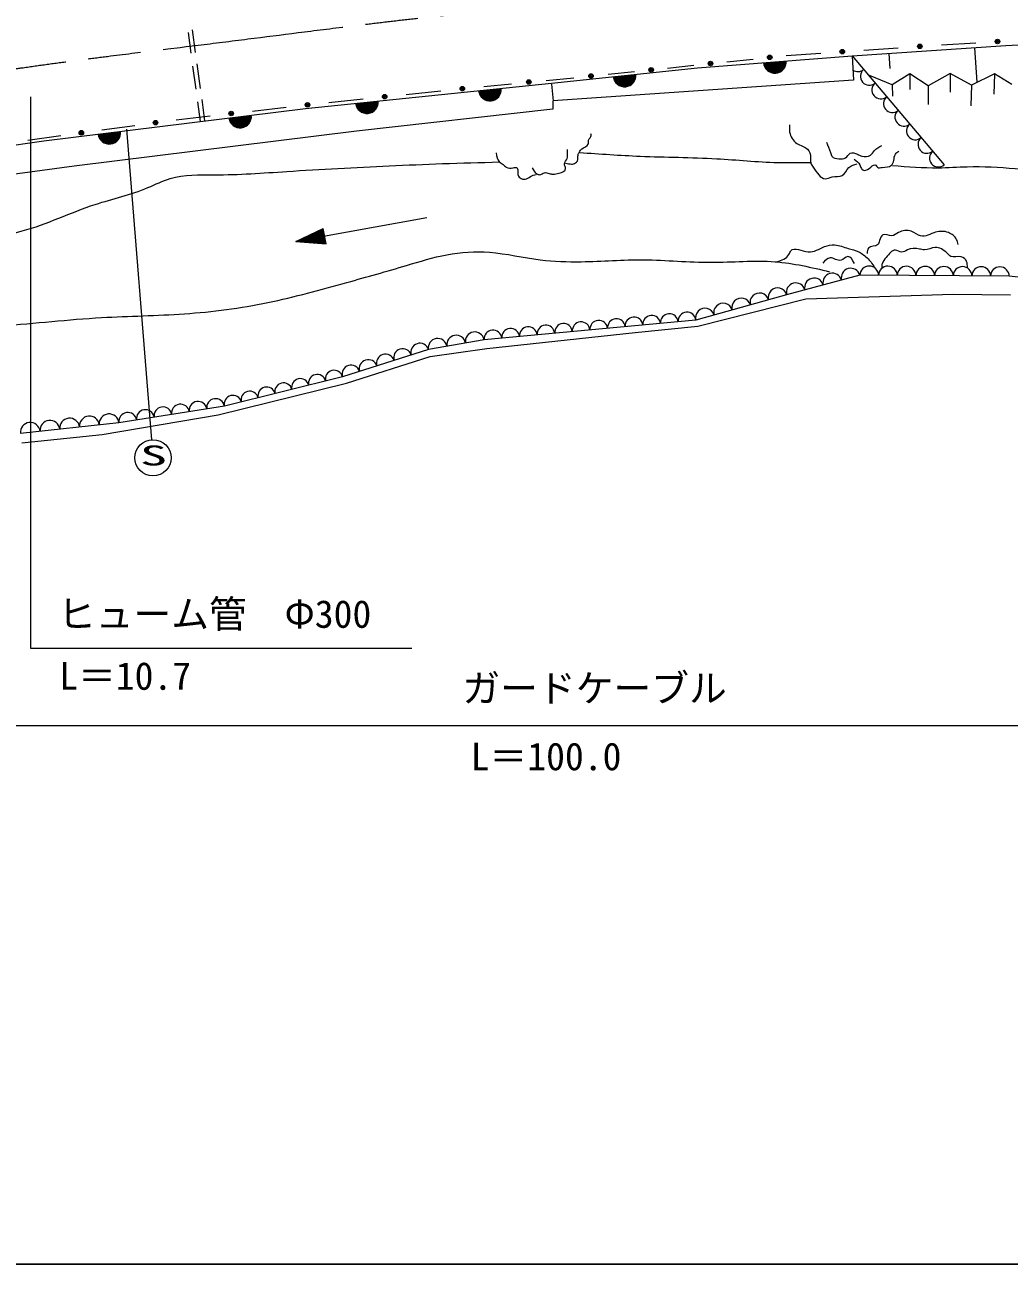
# Model space of a CAD drawing. Units: millimetres, scale not verified. Extents: x 40000 to 680000, y 20000 to 380000.
# Drawn here: x 80486 to 145663, y 205000 to 287019 of the extents above; entities that cross this region are included whole.
import ezdxf
from ezdxf.enums import TextEntityAlignment as Align

# ---------------------------------------------------------------- set-up
doc = ezdxf.new("R2010")
doc.units = ezdxf.units.MM
doc.header["$LTSCALE"] = 1000
doc.linetypes.add('CHAIN', pattern=[18.5, 12, -1.5, 3.5, -1.5])
for name, color, linetype, lineweight in [('M-BGD', 7, 'Continuous', 13), ('M-BMK', 2, 'CHAIN', 13), ('M-STR-STR3', 7, 'Continuous', 13), ('M-STR-STRC', 7, 'Continuous', 13), ('M-TTL-BAND', 7, 'Continuous', 25)]:
    doc.layers.add(name, color=color, linetype=linetype, lineweight=lineweight)
doc.styles.add('ＭＳ ゴシック', font='')
doc.styles.get('ＭＳ ゴシック').set_extended_font_data('MS Gothic')

msp = doc.modelspace()

# ---------------------------------------------------------------- linework, layer by layer
at = {"layer": 'M-BGD'}
for p, q in [((91294, 286501), (91480, 285142)), ((91571, 286687), (91777, 285181)), ((145432, 285640), (156867, 286364)), ((135255, 284960), (145432, 285640)), ((136036, 285335), (138319, 285492)), ((141173, 285689), (143457, 285827)), ((143541, 283212), (143388, 285504)), ((125035, 284178), (135255, 284960)), ((126972, 284567), (128717, 284751)), ((130899, 284981), (133182, 285138)), ((135255, 284960), (135353, 283347)), ((135255, 284960), (141357, 277749)), ((137772, 284130), (137706, 285124)), ((91598, 284279), (91806, 282758)), ((91879, 284433), (92102, 282805)), ((115352, 283151), (125035, 284178)), ((119118, 283741), (120864, 283924)), ((123045, 284154), (124790, 284338)), ((141747, 283795), (140294, 282969)), ((143158, 283026), (141747, 283795)), ((141747, 283795), (141747, 282555)), ((99068, 281488), (115352, 283151)), ((110881, 282944), (112712, 283121)), ((115000, 283342), (116830, 283519)), ((115488, 281980), (115383, 283085)), ((135353, 283347), (115450, 281977)), ((137915, 283054), (136419, 283667)), ((139083, 283767), (137915, 283054)), ((137915, 283054), (137929, 282285)), ((140294, 282969), (139083, 283767)), ((139083, 283767), (139083, 282726)), ((140294, 282969), (140294, 281743)), ((143158, 283026), (143129, 281658)), ((144682, 283767), (143158, 283026)), ((144682, 283767), (144654, 282427)), ((145836, 283068), (144682, 283767)), ((105744, 282412), (108027, 282648)), ((81757, 279337), (99068, 281488)), ((91919, 281925), (92098, 280622)), ((92202, 282075), (92395, 280659)), ((95558, 281305), (97802, 281561)), ((100606, 281881), (102890, 282117)), ((115450, 281439), (102442, 279972)), ((115450, 281977), (115450, 281439)), ((90509, 280729), (92753, 280985)), ((80679, 279392), (82864, 279689)), ((102442, 279972), (83762, 277674)), ((85594, 280061), (87778, 280358)), ((70881, 277766), (81757, 279337)), ((83762, 277674), (71078, 275955)), ((107105, 274248), (98438, 272685)), ((98438, 272685), (100247, 273537)), ((99469, 272599), (99374, 273126)), ((99521, 272595), (99421, 273148)), ((99573, 272590), (99468, 273170)), ((99624, 272586), (99515, 273192)), ((99676, 272582), (99562, 273215)), ((99727, 272577), (99608, 273237)), ((99779, 272573), (99655, 273259)), ((99830, 272569), (99702, 273281)), ((99882, 272564), (99749, 273303)), ((99934, 272560), (99796, 273325)), ((99985, 272556), (99843, 273347)), ((100037, 272551), (99889, 273369)), ((100088, 272547), (99936, 273391)), ((100140, 272543), (99983, 273413)), ((100192, 272539), (100030, 273435)), ((100243, 272534), (100077, 273457)), ((100295, 272530), (100124, 273479)), ((100346, 272526), (100170, 273501)), ((100398, 272521), (100217, 273523)), ((100431, 272519), (100247, 273537)), ((98438, 272685), (100431, 272519)), ((98489, 272681), (98485, 272707)), ((98541, 272677), (98531, 272729)), ((98592, 272672), (98578, 272751)), ((98644, 272668), (98625, 272773)), ((98696, 272664), (98672, 272795)), ((98747, 272659), (98719, 272817)), ((98799, 272655), (98766, 272840)), ((98850, 272651), (98812, 272862)), ((98902, 272646), (98859, 272884)), ((98954, 272642), (98906, 272906)), ((99005, 272638), (98953, 272928)), ((99057, 272633), (99000, 272950)), ((99108, 272629), (99047, 272972)), ((99160, 272625), (99093, 272994)), ((99211, 272620), (99140, 273016)), ((99263, 272616), (99187, 273038)), ((99315, 272612), (99234, 273060)), ((99366, 272608), (99281, 273082)), ((99418, 272603), (99327, 273104)), ((135775, 270441), (130928, 269148)), ((145663, 270376), (135775, 270441)), ((154323, 269472), (145663, 270376)), ((130928, 269148), (124918, 267468)), ((132204, 268890), (141943, 269192)), ((141943, 269192), (145754, 269155)), ((125055, 267067), (132204, 268890)), ((124918, 267468), (110894, 266176)), ((111068, 265601), (120887, 266660)), ((120887, 266660), (125055, 267067)), ((110894, 266176), (107210, 265529)), ((107210, 265529), (101523, 263720)), ((101786, 263305), (107323, 265064)), ((107323, 265064), (111068, 265601)), ((93286, 261205), (101786, 263305)), ((101523, 263720), (93703, 261781)), ((93703, 261781), (86723, 260682)), ((85617, 259902), (93286, 261205)), ((86723, 260682), (80196, 259971)), ((80292, 259348), (85617, 259902))]:
    msp.add_line(p, q, dxfattribs=at)
for centre, radius in [((139746, 285591), 150), ((139746, 285591), 100), ((139746, 285591), 50), ((144884, 285913), 150), ((144884, 285913), 100), ((144884, 285913), 50), ((129808, 284866), 150), ((129808, 284866), 100), ((129808, 284866), 50), ((134609, 285237), 150), ((134609, 285237), 100), ((134609, 285237), 50), ((121954, 284039), 150), ((121954, 284039), 100), ((121954, 284039), 50), ((125881, 284453), 150), ((125881, 284453), 100), ((125881, 284453), 50), ((113856, 283231), 150), ((113856, 283231), 100), ((113856, 283231), 50), ((117974, 283630), 150), ((117974, 283630), 100), ((117974, 283630), 50), ((104317, 282264), 150), ((104317, 282264), 100), ((104317, 282264), 50), ((109454, 282796), 150), ((109454, 282796), 100), ((109454, 282796), 50), ((99204, 281721), 150), ((99204, 281721), 100), ((99204, 281721), 50), ((89144, 280543), 150), ((89144, 280543), 100), ((89144, 280543), 50), ((94155, 281145), 150), ((94155, 281145), 100), ((94155, 281145), 50), ((84229, 279875), 150), ((84229, 279875), 100), ((84229, 279875), 50)]:
    msp.add_circle(centre, radius, dxfattribs=at)
for centre, radius, start, end in [((130145, 284569), 750, 184.37774, 4.37774), ((130145, 284569), 700, 184.37774, 4.37774), ((130145, 284569), 650, 184.37774, 4.37774), ((130145, 284569), 600, 184.37774, 4.37774), ((130145, 284569), 550, 184.37774, 4.37774), ((130145, 284569), 500, 184.37774, 4.37774), ((130145, 284569), 450, 184.37774, 4.37774), ((130145, 284569), 400, 184.37774, 4.37774), ((130145, 284569), 350, 184.37774, 4.37774), ((130145, 284569), 300, 184.37774, 4.37774), ((130145, 284569), 250, 184.37774, 4.37774), ((130145, 284569), 200, 184.37774, 4.37774), ((130145, 284569), 150, 184.37774, 4.37774), ((130145, 284569), 100, 184.37774, 4.37774), ((130145, 284569), 50, 184.37774, 4.37774), ((135637, 284510), 590, 236.7023, 310.23416), ((136399, 283608), 590, 130.23416, 310.23416), ((120194, 283665), 750, 186.05419, 6.05419), ((120194, 283665), 700, 186.05419, 6.05419), ((120194, 283665), 650, 186.05419, 6.05419), ((120194, 283665), 600, 186.05419, 6.05419), ((120194, 283665), 550, 186.05419, 6.05419), ((120194, 283665), 500, 186.05419, 6.05419), ((120194, 283665), 450, 186.05419, 6.05419), ((120194, 283665), 400, 186.05419, 6.05419), ((120194, 283665), 350, 186.05419, 6.05419), ((120194, 283665), 300, 186.05419, 6.05419), ((120194, 283665), 250, 186.05419, 6.05419), ((120194, 283665), 200, 186.05419, 6.05419), ((120194, 283665), 150, 186.05419, 6.05419), ((120194, 283665), 100, 186.05419, 6.05419), ((120194, 283665), 50, 186.05419, 6.05419), ((137162, 282707), 590, 130.23416, 310.23416), ((111281, 282735), 750, 185.82982, 5.82982), ((111281, 282735), 700, 185.82982, 5.82982), ((111281, 282735), 650, 185.82982, 5.82982), ((111281, 282735), 600, 185.82982, 5.82982), ((111281, 282735), 550, 185.82982, 5.82982), ((111281, 282735), 500, 185.82982, 5.82982), ((111281, 282735), 450, 185.82982, 5.82982), ((111281, 282735), 400, 185.82982, 5.82982), ((111281, 282735), 350, 185.82982, 5.82982), ((111281, 282735), 300, 185.82982, 5.82982), ((111281, 282735), 250, 185.82982, 5.82982), ((111281, 282735), 200, 185.82982, 5.82982), ((111281, 282735), 150, 185.82982, 5.82982), ((111281, 282735), 100, 185.82982, 5.82982), ((111281, 282735), 50, 185.82982, 5.82982), ((137925, 281806), 590, 130.23416, 310.23416), ((103139, 281904), 750, 185.82982, 5.82982), ((103139, 281904), 700, 185.82982, 5.82982), ((103139, 281904), 650, 185.82982, 5.82982), ((103139, 281904), 600, 185.82982, 5.82982), ((103139, 281904), 550, 185.82982, 5.82982), ((103139, 281904), 500, 185.82982, 5.82982), ((103139, 281904), 450, 185.82982, 5.82982), ((103139, 281904), 400, 185.82982, 5.82982), ((103139, 281904), 350, 185.82982, 5.82982), ((103139, 281904), 300, 185.82982, 5.82982), ((103139, 281904), 250, 185.82982, 5.82982), ((103139, 281904), 200, 185.82982, 5.82982), ((103139, 281904), 150, 185.82982, 5.82982), ((103139, 281904), 100, 185.82982, 5.82982), ((103139, 281904), 50, 185.82982, 5.82982), ((138687, 280904), 590, 130.23416, 310.23416), ((94740, 280950), 750, 187.08517, 7.08517), ((94740, 280950), 700, 187.08517, 7.08517), ((94740, 280950), 650, 187.08517, 7.08517), ((94740, 280950), 600, 187.08517, 7.08517), ((94740, 280950), 550, 187.08517, 7.08517), ((94740, 280950), 500, 187.08517, 7.08517), ((94740, 280950), 450, 187.08517, 7.08517), ((94740, 280950), 400, 187.08517, 7.08517), ((94740, 280950), 350, 187.08517, 7.08517), ((94740, 280950), 300, 187.08517, 7.08517), ((94740, 280950), 250, 187.08517, 7.08517), ((94740, 280950), 200, 187.08517, 7.08517), ((94740, 280950), 150, 187.08517, 7.08517), ((94740, 280950), 100, 187.08517, 7.08517), ((94740, 280950), 50, 187.08517, 7.08517), ((86085, 279875), 750, 187.08517, 7.08517), ((86085, 279875), 700, 187.08517, 7.08517), ((86085, 279875), 650, 187.08517, 7.08517), ((86085, 279875), 600, 187.08517, 7.08517), ((86085, 279875), 550, 187.08517, 7.08517), ((86085, 279875), 500, 187.08517, 7.08517), ((86085, 279875), 450, 187.08517, 7.08517), ((86085, 279875), 400, 187.08517, 7.08517), ((86085, 279875), 350, 187.08517, 7.08517), ((86085, 279875), 300, 187.08517, 7.08517), ((86085, 279875), 250, 187.08517, 7.08517), ((86085, 279875), 200, 187.08517, 7.08517), ((86085, 279875), 150, 187.08517, 7.08517), ((86085, 279875), 100, 187.08517, 7.08517), ((86085, 279875), 50, 187.08517, 7.08517), ((139450, 280003), 590, 130.23416, 310.23416), ((140213, 279101), 590, 130.23416, 310.23416), ((140975, 278200), 590, 130.23416, 310.23416), ((135169, 270279), 627, 14.93142, 194.93142), ((136393, 270437), 618, 359.62552, 179.62552), ((137629, 270429), 618, 359.62552, 179.62552), ((138865, 270421), 618, 359.62552, 179.62552), ((140101, 270413), 618, 359.62552, 179.62552), ((141337, 270405), 618, 359.62552, 179.62552), ((142573, 270397), 618, 359.62552, 179.62552), ((143809, 270388), 618, 359.62552, 179.62552), ((145045, 270380), 618, 359.62552, 179.62552), ((131534, 269310), 627, 14.93142, 194.93142), ((132746, 269633), 627, 14.93142, 194.93142), ((133957, 269956), 627, 14.93142, 194.93142), ((129125, 268644), 624, 15.61939, 195.61939), ((130327, 268980), 624, 15.61939, 195.61939), ((125519, 267636), 624, 15.61939, 195.61939), ((126721, 267972), 624, 15.61939, 195.61939), ((127923, 268308), 624, 15.61939, 195.61939), ((118490, 266876), 587, 5.26584, 185.26584), ((119659, 266983), 587, 5.26584, 185.26584), ((120827, 267091), 587, 5.26584, 185.26584), ((121996, 267199), 587, 5.26584, 185.26584), ((123165, 267307), 587, 5.26584, 185.26584), ((124333, 267414), 587, 5.26584, 185.26584), ((110280, 266068), 623, 9.95063, 189.95063), ((111478, 266229), 587, 5.26584, 185.26584), ((112647, 266337), 587, 5.26584, 185.26584), ((113815, 266445), 587, 5.26584, 185.26584), ((114984, 266553), 587, 5.26584, 185.26584), ((116153, 266660), 587, 5.26584, 185.26584), ((117321, 266768), 587, 5.26584, 185.26584), ((106641, 265348), 597, 17.65012, 197.65012), ((107824, 265637), 623, 9.95063, 189.95063), ((109052, 265852), 623, 9.95063, 189.95063), ((104366, 264625), 597, 17.65012, 197.65012), ((105504, 264986), 597, 17.65012, 197.65012), ((100964, 263581), 576, 13.92477, 193.92477), ((102091, 263901), 597, 17.65012, 197.65012), ((103229, 264263), 597, 17.65012, 197.65012), ((97613, 262750), 576, 13.92477, 193.92477), ((98730, 263027), 576, 13.92477, 193.92477), ((99847, 263304), 576, 13.92477, 193.92477), ((94261, 261919), 576, 13.92477, 193.92477), ((95379, 262196), 576, 13.92477, 193.92477), ((96496, 262473), 576, 13.92477, 193.92477), ((89631, 261140), 589, 8.94538, 188.94538), ((90795, 261323), 589, 8.94538, 188.94538), ((91958, 261506), 589, 8.94538, 188.94538), ((93121, 261689), 589, 8.94538, 188.94538), ((82154, 260185), 657, 6.21564, 186.21564), ((83459, 260327), 657, 6.21564, 186.21564), ((84765, 260469), 657, 6.21564, 186.21564), ((86070, 260611), 657, 6.21564, 186.21564), ((87305, 260774), 589, 8.94538, 188.94538), ((88468, 260957), 589, 8.94538, 188.94538), ((80849, 260042), 657, 6.21564, 186.21564)]:
    msp.add_arc(centre, radius, start, end, dxfattribs=at)
for points, knots in [([(116296, 277867), (116427, 277836), (116558, 277805), (116691, 277804), (116729, 277804), (116767, 277807), (116805, 277815), (116905, 277836), (117004, 277896), (117054, 277981), (117094, 278047), (117104, 278129), (117106, 278209), (117109, 278292), (117105, 278373), (117127, 278448), (117144, 278507), (117177, 278561), (117210, 278615), (117252, 278683), (117294, 278749), (117356, 278802), (117498, 278922), (117749, 278968), (117792, 279124), (117813, 279199), (117785, 279299), (117813, 279383), (117851, 279500), (117994, 279586), (117989, 279695), (117988, 279728), (117973, 279764), (117958, 279799)], [0, 0, 0, 0, 1, 1, 1, 2, 2, 2, 3, 3, 3, 4, 4, 4, 5, 5, 5, 6, 6, 6, 7, 7, 7, 8, 8, 8, 9, 9, 9, 10, 10, 10, 11, 11, 11, 11]), ([(131126, 280396), (131114, 280235), (131101, 280075), (131126, 279916), (131174, 279623), (131352, 279336), (131606, 279171), (131833, 279023), (132121, 278973), (132301, 278792), (132434, 278658), (132509, 278453), (132516, 278249), (132520, 278117), (132496, 277985), (132528, 277870), (132556, 277772), (132624, 277687), (132692, 277592), (132926, 277269), (133165, 276830), (133488, 276835), (133622, 276837), (133771, 276915), (133930, 276948), (134170, 276998), (134432, 276944), (134612, 277049), (134790, 277153), (134888, 277411), (135054, 277567), (135200, 277704), (135398, 277762), (135597, 277820)], [0, 0, 0, 0, 1, 1, 1, 2, 2, 2, 3, 3, 3, 4, 4, 4, 5, 5, 5, 6, 6, 6, 7, 7, 7, 8, 8, 8, 9, 9, 9, 10, 10, 10, 11, 11, 11, 11]), ([(133564, 279247), (133663, 279029), (133763, 278811), (133829, 278565), (133852, 278479), (133871, 278389), (133917, 278325), (134007, 278198), (134200, 278166), (134385, 278148), (134550, 278132), (134709, 278127), (134827, 278211), (134944, 278295), (135019, 278469), (135142, 278527), (135273, 278588), (135457, 278520), (135610, 278451), (135715, 278403), (135806, 278354), (135913, 278325), (136098, 278273), (136331, 278278), (136481, 278388), (136584, 278464), (136648, 278590), (136733, 278691), (136864, 278844), (137045, 278938), (137226, 279032)], [0, 0, 0, 0, 1, 1, 1, 2, 2, 2, 3, 3, 3, 4, 4, 4, 5, 5, 5, 6, 6, 6, 7, 7, 7, 8, 8, 8, 9, 9, 9, 10, 10, 10, 10]), ([(111694, 278542), (111728, 278309), (111762, 278077), (111912, 277939), (111980, 277877), (112073, 277834), (112151, 277773), (112224, 277716), (112285, 277643), (112359, 277597), (112485, 277517), (112650, 277517), (112826, 277555), (112912, 277573), (113001, 277601), (113055, 277565), (113106, 277531), (113125, 277439), (113127, 277358), (113130, 277269), (113113, 277193), (113127, 277119), (113145, 277033), (113205, 276950), (113283, 276890), (113381, 276816), (113505, 276778), (113616, 276797), (113739, 276817), (113844, 276909), (113959, 276973), (114080, 277042), (114212, 277080), (114343, 277119)], [0, 0, 0, 0, 1, 1, 1, 2, 2, 2, 3, 3, 3, 4, 4, 4, 5, 5, 5, 6, 6, 6, 7, 7, 7, 8, 8, 8, 9, 9, 9, 10, 10, 10, 11, 11, 11, 11]), ([(114073, 277545), (114157, 277399), (114241, 277253), (114385, 277160), (114442, 277123), (114508, 277095), (114572, 277098), (114683, 277103), (114784, 277209), (114894, 277233), (114993, 277255), (115100, 277211), (115205, 277181), (115286, 277158), (115366, 277144), (115444, 277139), (115582, 277132), (115712, 277155), (115870, 277202), (116062, 277259), (116295, 277352), (116296, 277503), (116297, 277594), (116214, 277705), (116213, 277804), (116212, 277934), (116351, 278041), (116400, 278168), (116441, 278274), (116418, 278394), (116410, 278511), (116405, 278599), (116407, 278685), (116410, 278770)], [0, 0, 0, 0, 1, 1, 1, 2, 2, 2, 3, 3, 3, 4, 4, 4, 5, 5, 5, 6, 6, 6, 7, 7, 7, 8, 8, 8, 9, 9, 9, 10, 10, 10, 11, 11, 11, 11]), ([(117229, 278568), (118561, 278473), (119892, 278378), (121226, 278324), (122915, 278255), (124607, 278254), (126295, 278158), (127640, 278081), (128981, 277945), (130326, 277908), (131074, 277888), (131822, 277898), (132570, 277908)], [0, 0, 0, 0, 1, 1, 1, 2, 2, 2, 3, 3, 3, 4, 4, 4, 4]), ([(135395, 278123), (135547, 278012), (135698, 277901), (135774, 277744), (135809, 277671), (135827, 277588), (135875, 277516), (135922, 277446), (135997, 277387), (136077, 277378), (136346, 277346), (136662, 277888), (136834, 277719), (136868, 277686), (136896, 277626), (136936, 277592), (137012, 277527), (137132, 277561), (137251, 277580), (137491, 277617), (137729, 277588), (137870, 277719), (137948, 277791), (137997, 277911), (138022, 278034), (138053, 278189), (138047, 278349), (138123, 278464), (138174, 278540), (138262, 278597), (138350, 278653)], [0, 0, 0, 0, 1, 1, 1, 2, 2, 2, 3, 3, 3, 4, 4, 4, 5, 5, 5, 6, 6, 6, 7, 7, 7, 8, 8, 8, 9, 9, 9, 10, 10, 10, 10]), ([(71592, 271809), (73470, 272160), (75348, 272511), (77244, 272806), (78274, 272967), (79309, 273111), (80309, 273379), (81961, 273821), (83517, 274600), (85148, 275133), (86309, 275512), (87509, 275767), (88639, 276241), (89132, 276449), (89612, 276698), (90117, 276851), (91040, 277131), (92045, 277090), (93035, 277091), (94660, 277093), (96244, 277209), (97837, 277313), (100086, 277458), (102353, 277577), (104615, 277682), (105791, 277737), (106967, 277788), (108143, 277830), (109392, 277874), (110642, 277907), (111892, 277941)], [0, 0, 0, 0, 1, 1, 1, 2, 2, 2, 3, 3, 3, 4, 4, 4, 5, 5, 5, 6, 6, 6, 7, 7, 7, 8, 8, 8, 9, 9, 9, 10, 10, 10, 10]), ([(137942, 277712), (138951, 277630), (139961, 277547), (140971, 277559), (141610, 277566), (142250, 277612), (142889, 277627), (145004, 277679), (147117, 277407), (149221, 277141), (150860, 276934), (152493, 276730), (154133, 276566), (155681, 276411), (157234, 276292), (158786, 276164), (160770, 276001), (162751, 275824), (164732, 275618), (168145, 275263), (171555, 274821), (174928, 274240), (177342, 273824), (179736, 273338), (182224, 273263), (183139, 273236), (184067, 273264), (184924, 273062), (186487, 272694), (187816, 271560), (189222, 270635), (191494, 269138), (193964, 268185), (196460, 267274), (198026, 266703), (199602, 266148), (201178, 265594)], [0, 0, 0, 0, 1, 1, 1, 2, 2, 2, 3, 3, 3, 4, 4, 4, 5, 5, 5, 6, 6, 6, 7, 7, 7, 8, 8, 8, 9, 9, 9, 10, 10, 10, 11, 11, 11, 12, 12, 12, 12]), ([(142288, 272474), (142258, 272592), (142229, 272710), (142174, 272816), (142066, 273023), (141860, 273185), (141637, 273271), (141369, 273375), (141078, 273370), (140791, 273287), (140445, 273187), (140104, 272973), (139799, 273043), (139592, 273091), (139401, 273269), (139181, 273352), (138909, 273455), (138593, 273416), (138335, 273271), (138186, 273188), (138057, 273070), (137895, 273060), (137695, 273046), (137444, 273199), (137294, 273125), (137183, 273071), (137127, 272895), (137082, 272734), (137053, 272631), (137029, 272535), (136968, 272474), (136826, 272333), (136485, 272386), (136350, 272246), (136274, 272168), (136263, 272028), (136252, 271888)], [0, 0, 0, 0, 1, 1, 1, 2, 2, 2, 3, 3, 3, 4, 4, 4, 5, 5, 5, 6, 6, 6, 7, 7, 7, 8, 8, 8, 9, 9, 9, 10, 10, 10, 11, 11, 11, 12, 12, 12, 12]), ([(130282, 271335), (130601, 271440), (130921, 271545), (131079, 271823), (131126, 271906), (131159, 272003), (131209, 272067), (131418, 272331), (131934, 272019), (132348, 271986), (132764, 271953), (133076, 272202), (133438, 272344), (133652, 272427), (133883, 272473), (134105, 272458), (134410, 272437), (134699, 272301), (135000, 272214), (135237, 272145), (135482, 272107), (135699, 272002), (135815, 271946), (135922, 271872), (136025, 271791), (136234, 271625), (136421, 271434), (136578, 271221), (136659, 271111), (136732, 270996), (136805, 270880)], [0, 0, 0, 0, 1, 1, 1, 2, 2, 2, 3, 3, 3, 4, 4, 4, 5, 5, 5, 6, 6, 6, 7, 7, 7, 8, 8, 8, 9, 9, 9, 10, 10, 10, 10]), ([(72107, 266813), (74394, 266876), (76682, 266939), (78964, 267104), (81167, 267263), (83365, 267518), (85571, 267644), (87398, 267749), (89229, 267766), (91056, 267893), (92912, 268023), (94762, 268267), (96583, 268641), (98347, 269004), (100084, 269489), (101819, 269971), (103137, 270337), (104455, 270702), (105767, 271093), (106647, 271356), (107524, 271630), (108426, 271800), (109355, 271973), (110311, 272036), (111252, 271966), (112383, 271882), (113493, 271607), (114618, 271467), (115512, 271356), (116417, 271329), (117319, 271342), (118707, 271363), (120092, 271478), (121475, 271467), (122956, 271455), (124435, 271298), (125921, 271301), (127337, 271303), (128759, 271450), (130160, 271342), (131375, 271249), (132575, 270963), (133775, 270678)], [0, 0, 0, 0, 1, 1, 1, 2, 2, 2, 3, 3, 3, 4, 4, 4, 5, 5, 5, 6, 6, 6, 7, 7, 7, 8, 8, 8, 9, 9, 9, 10, 10, 10, 11, 11, 11, 12, 12, 12, 13, 13, 13, 14, 14, 14, 14]), ([(135423, 271221), (135286, 271459), (135149, 271696), (134983, 271677), (134848, 271661), (134694, 271475), (134528, 271433), (134292, 271373), (134033, 271605), (133812, 271596), (133633, 271588), (133478, 271421), (133324, 271254)], [0, 0, 0, 0, 1, 1, 1, 2, 2, 2, 3, 3, 3, 4, 4, 4, 4]), ([(142890, 270961), (142891, 271096), (142893, 271231), (142841, 271351), (142779, 271496), (142640, 271620), (142483, 271661), (142256, 271720), (141990, 271605), (141800, 271693), (141704, 271738), (141627, 271834), (141540, 271921), (141322, 272136), (141040, 272293), (140759, 272279), (140520, 272267), (140282, 272131), (140043, 272132), (139935, 272133), (139827, 272161), (139717, 272181), (139451, 272230), (139173, 272234), (138920, 272116), (138794, 272057), (138673, 271967), (138546, 271970), (138406, 271972), (138257, 272086), (138123, 272100), (137892, 272124), (137704, 271848), (137521, 271628), (137401, 271483), (137282, 271362), (137245, 271205), (137227, 271129), (137228, 271045), (137228, 270961)], [0, 0, 0, 0, 1, 1, 1, 2, 2, 2, 3, 3, 3, 4, 4, 4, 5, 5, 5, 6, 6, 6, 7, 7, 7, 8, 8, 8, 9, 9, 9, 10, 10, 10, 11, 11, 11, 12, 12, 12, 13, 13, 13, 13])]:
    msp.add_open_spline(points, degree=3, knots=knots, dxfattribs=at)
at = {"layer": 'M-BMK'}
msp.add_open_spline([(71334, 282746), (74344, 283245), (77353, 283743), (80372, 284180), (84627, 284796), (88900, 285290), (93168, 285818), (97616, 286369), (102059, 286958), (106511, 287457), (112066, 288080), (117637, 288563), (123210, 289018), (129398, 289522), (135587, 289990), (141780, 290422), (147057, 290790), (152336, 291131), (157620, 291358), (161353, 291519), (165088, 291623), (168823, 291727)], degree=3, knots=[0, 0, 0, 0, 1, 1, 1, 2, 2, 2, 3, 3, 3, 4, 4, 4, 5, 5, 5, 6, 6, 6, 7, 7, 7, 7], dxfattribs=at)
at = {"layer": 'M-STR-STR3'}
for p, q in [((80865, 282258), (80865, 245765)), ((80865, 245765), (106116, 245765)), ((169303, 240630), (70881, 240630))]:
    msp.add_line(p, q, dxfattribs=at)
at = {"layer": 'M-STR-STRC'}
msp.add_line((88890, 259560), (87253, 280117), dxfattribs=at)
msp.add_circle((88973, 258363), 1200, dxfattribs=at)
at = {"layer": 'M-TTL-BAND'}
msp.add_line((40000, 205000), (579000, 205000), dxfattribs=at)

# ---------------------------------------------------------------- texts
at = {"layer": 'M-STR-STR3', "style": 'ＭＳ ゴシック'}
for s, p in [('ヒューム管\u3000Φ300', (82682, 246563)), ('L＝10.7', (82764, 242463)), ('ガードケーブル', (109460, 241653)), ('L＝100.0', (110008, 237139))]:
    msp.add_text(s, height=1833, dxfattribs=at).set_placement(p, align=Align.BOTTOM_LEFT)
at = {"layer": 'M-STR-STRC', "style": 'ＭＳ ゴシック', "width": 2}
msp.add_text('S', height=1320, dxfattribs=at).set_placement((88113, 257463), align=Align.BOTTOM_LEFT)

doc.saveas('drawing.dxf')
